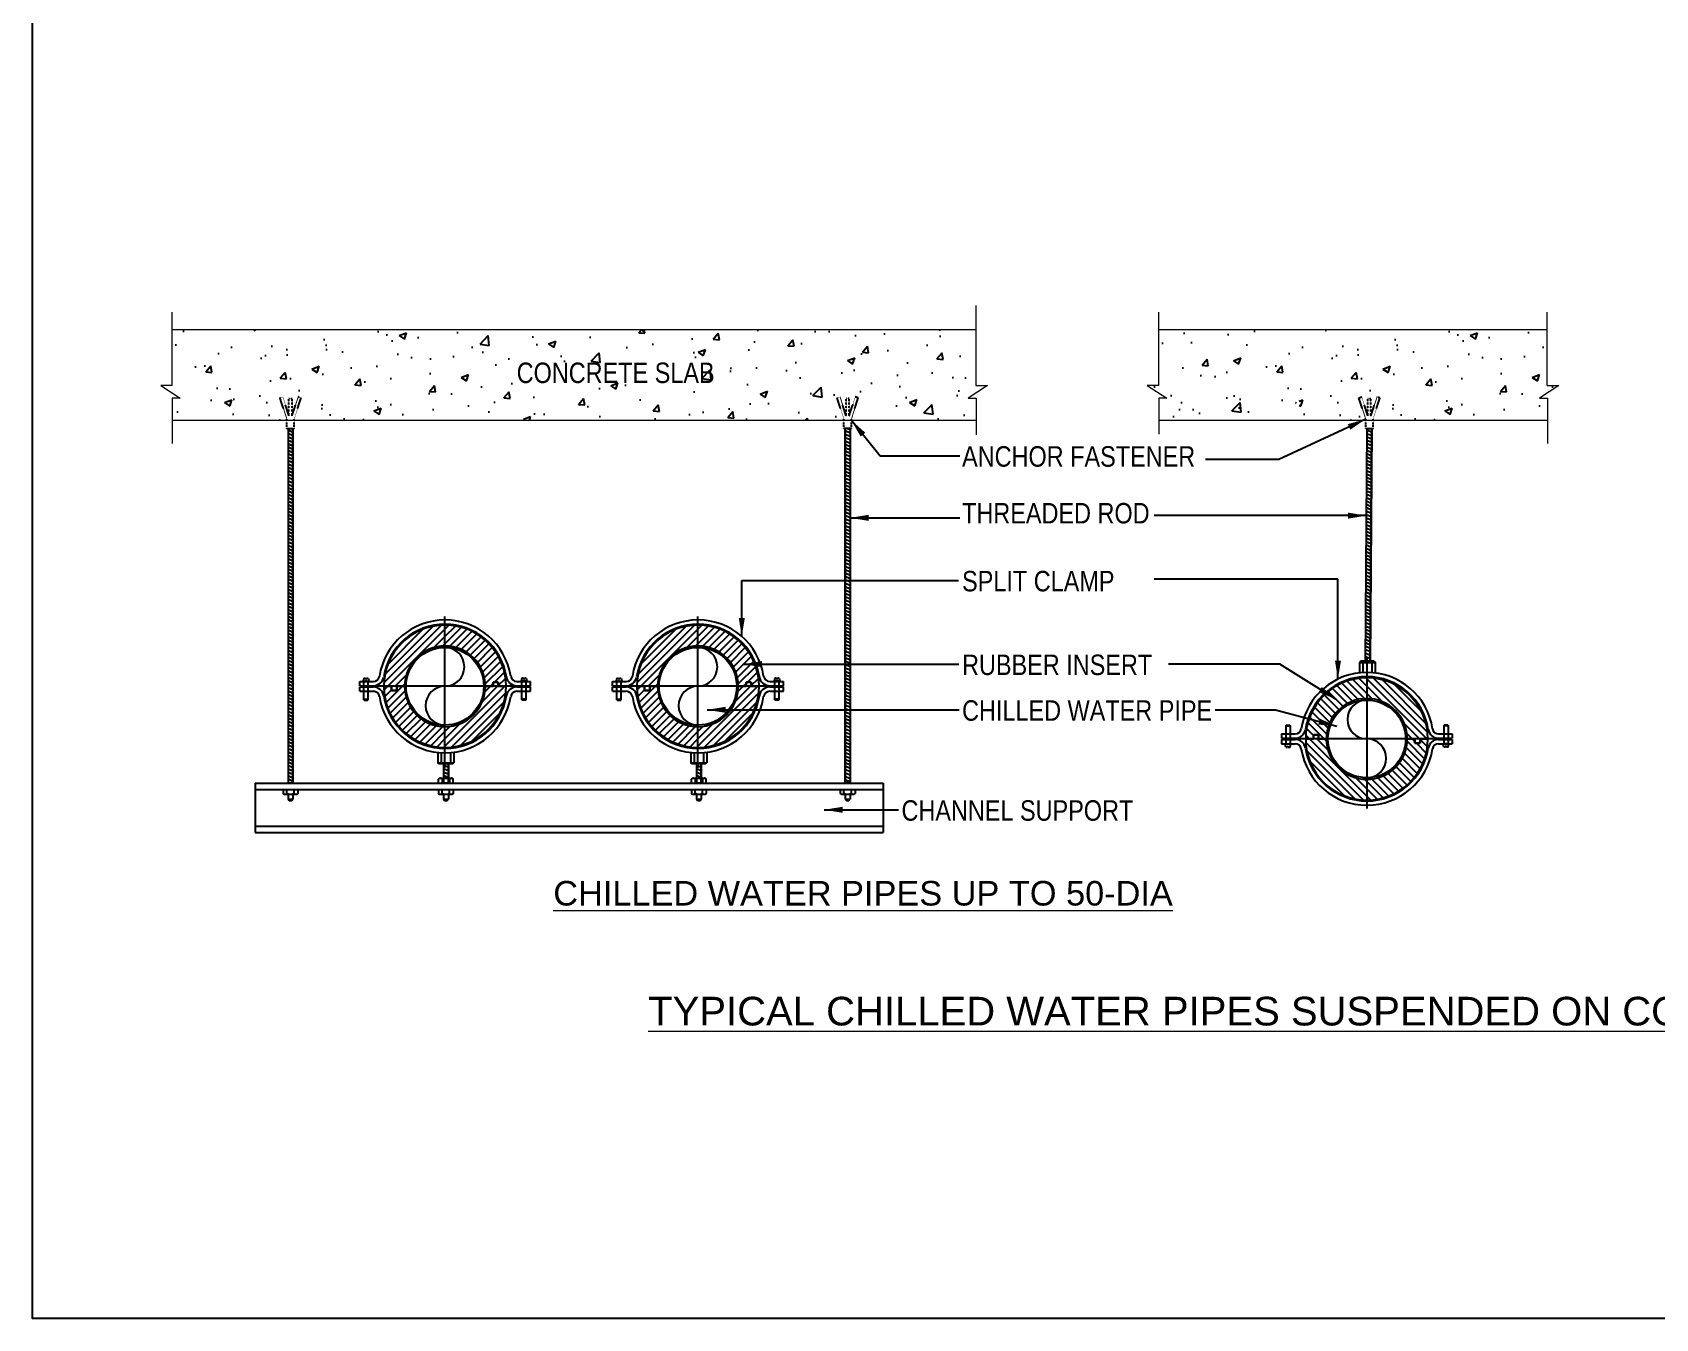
# Model space of a CAD drawing. Header units: millimetres. Extents: x -95178 to 274693, y -2232 to 263302.
# Drawn here: x 37907 to 57734, y -2232 to 13476 of the extents above; entities that cross this region are included whole.
import ezdxf

# ---------------------------------------------------------------- set-up
doc = ezdxf.new("R2010")
doc.units = ezdxf.units.MM
doc.linetypes.add('HIDDEN2', pattern=[0.1875, 0.125, -0.0625])
doc.layers.add('76-10767-XM-MECH-DETAIL$0$PDF_XR-STANDARD DETAILS$0$A-RC', color=40, linetype='Continuous', true_color=0xffbf00)
for name, color, linetype in [('76-10767-XM-MECH-DETAIL$0$PDF_XR-STANDARD DETAILS$0$ARCH', 7, 'Continuous'), ('76-10767-XM-MECH-DETAIL$0$TBK-AS-SHOP$0$25', 7, 'Continuous'), ('DET-CHWF', 211, 'Continuous'), ('DET-SUPP', 65, 'Continuous'), ('INSULATION', 8, 'Continuous'), ('LAYOUT', 15, 'Continuous'), ('pipe', 7, 'Continuous')]:
    doc.layers.add(name, color=color, linetype=linetype)
doc.layers.add('76-10767-XM-MECH-DETAIL$0$TTB TXT', color=7, linetype='Continuous', lineweight=18)
doc.styles.add('76-10767-XM-MECH-DETAIL$0$GHD Standard Arial', font='ARIALN.TTF')
doc.styles.add('76-10767-XM-MECH-DETAIL$0$pamagat', font='arial.ttf', dxfattribs={"height": 5})
doc.styles.add('ROMANS', font='romans.shx', dxfattribs={"width": 0.8})
doc.dimstyles.new('scale-100', dxfattribs={"dimscale": 225, "dimtxt": 1, "dimasz": 1, "dimexe": 1, "dimexo": 0.5, "dimgap": 0.5, "dimtad": 1, "dimtoh": 1, "dimdec": 0, "dimzin": 0, "dimdsep": 46, "dimtxsty": 'ROMANS', "dimcen": 0, "dimclrd": 15, "dimclre": 15, "dimclrt": 7, "dimadec": 0, "dimazin": 0, "dimtfac": 1, "dimtdec": 0, "dimtofl": 0, "dimtmove": 0, "dimatfit": 3, "dimfxl": 1, "dimtolj": 1, "dimtzin": 0, "dimarcsym": 0})

msp = doc.modelspace()

# ---------------------------------------------------------------- hatches: boundary and pattern name
h = msp.add_hatch()
h.set_pattern_fill('AR-CONC', color=256, scale=5)
h.set_pattern_definition([(50, (-2557.6, -7620.9), (910.923, -79.695), [95.25, -1047.75]), (355, (-2557.6, -7620.9), (-176.217, 955.284), [76.2, -838.203]), (100.4514, (-2481.7, -7627.5), (734.706, 875.589), [80.95, -890.451]), (46.1842, (-2557.6, -7366.9), (1355.395, -210.212), [142.875, -1571.625]), (96.6356, (-2444.7, -7384.4), (1187.02, 1237.13), [121.425, -1335.678]), (351.1842, (-2557.6, -7366.9), (1187.02, 1237.13), [114.3, -1257.3]), (21, (-2430.6, -7430.4), (758.072, -511.326), [95.25, -1047.75]), (326, (-2430.6, -7430.4), (309.01, 920.94), [76.2, -838.2]), (71.4514, (-2367.5, -7473), (1067.082, 409.614), [80.95, -890.45]), (37.5, (-2557.63, -7620.9), (15.443, 422.7752), [0, -828.04, 0, -850.9, 0, -841.375]), (7.5, (-2557.63, -7620.9), (334.0983, 500.903), [0, -485.14, 0, -808.99, 0, -320.675]), (327.5, (-2840.84, -7620.9), (677.953, -28.6437), [0, -317.5, 0, -990.6, 0, -1314.45]), (317.5, (-2967.84, -7620.9), (740.646, 127.1325), [0, -412.75, 0, -657.86, 0, -933.45])])
h.paths.add_polyline_path([(49433.745, 8738.862), (49433.745, 9009.535), (49335.787, 9009.535), (49572.948, 9164.206), (49433.745, 9164.206), (49433.745, 9842.799), (39615.097, 9842.799), (39615.097, 9164.206), (39473.316, 9164.206), (39710.477, 9009.535), (39612.519, 9009.535), (39612.519, 8738.862), (41014.525, 8738.862), (41014.525, 8753.089), (40930.753, 9013.113), (40966.446, 9024.612), (41040.775, 8793.9), (41040.775, 9005.784), (41078.275, 9005.784), (41078.275, 8793.9), (41152.604, 9024.612), (41188.297, 9013.113), (41104.525, 8753.089), (41104.525, 8738.862)])
h.paths.add_polyline_path([(43745.915, 9053.782), (46289.4, 9053.782), (46289.4, 9574.246), (43745.915, 9574.246)], flags=24)
h = msp.add_hatch()
h.set_pattern_fill('AR-CONC', color=256, scale=5)
h.set_pattern_definition([(50, (10524.8, -7620.9), (910.923, -79.695), [95.25, -1047.75]), (355, (10524.8, -7620.9), (-176.217, 955.284), [76.2, -838.203]), (100.4514, (10600.7, -7627.5), (734.706, 875.589), [80.95, -890.451]), (46.1842, (10524.8, -7366.9), (1355.395, -210.212), [142.875, -1571.625]), (96.6356, (10637.7, -7384.4), (1187.02, 1237.13), [121.425, -1335.678]), (351.184, (10524.8, -7366.9), (1187.02, 1237.13), [114.3, -1257.3]), (21, (10651.8, -7430.4), (758.072, -511.326), [95.25, -1047.75]), (326, (10651.8, -7430.4), (309.01, 920.94), [76.2, -838.2]), (71.4514, (10715, -7473), (1067.082, 409.614), [80.95, -890.45]), (37.5, (10524.8, -7620.9), (15.443, 422.7752), [0, -828.04, 0, -850.9, 0, -841.375]), (7.5, (10524.8, -7620.9), (334.0983, 500.903), [0, -485.14, 0, -808.99, 0, -320.675]), (327.5, (10241.6, -7620.9), (677.953, -28.6437), [0, -317.5, 0, -990.6, 0, -1314.45]), (317.5, (10114.6, -7620.9), (740.646, 127.1325), [0, -412.75, 0, -657.86, 0, -933.45])])
h.paths.add_polyline_path([(56411.352, 9164.206), (56411.352, 9839.173), (51667.133, 9836.355), (51667.133, 9157.761), (51525.352, 9157.761), (51762.513, 9003.091), (51664.555, 9003.091), (51664.555, 8732.418), (53316.738, 8738.862), (53316.738, 8753.089), (53232.965, 9013.113), (53268.659, 9024.612), (53342.988, 8793.9), (53342.988, 9005.784), (53380.488, 9005.784), (53380.488, 8793.9), (53454.816, 9024.612), (53490.51, 9013.113), (53406.738, 8753.089), (53406.738, 8738.862), (56413.93, 8738.862), (56413.93, 9009.535), (56315.972, 9009.535), (56553.133, 9164.206)])
at = {"layer": 'DET-SUPP'}
h = msp.add_hatch(dxfattribs=at)
h.set_pattern_fill('ANSI31', color=8, scale=300, angle=110, style=0)
h.set_pattern_definition([(155, (23475432.168, 208102186.57), (-15.848184815, -33.986542014), [])])
h.paths.add_polyline_path([(41089.525, 8640.589), (41029.525, 8640.589), (41029.525, 4311.599), (41089.525, 4311.599)])
h = msp.add_hatch(dxfattribs=at)
h.set_pattern_fill('ANSI31', color=8, scale=300, angle=110, style=0)
h.set_pattern_definition([(155, (23473878.89, 208102186.57), (-15.848184815, -33.986542014), [])])
h.paths.add_polyline_path([(47835.047, 8640.589), (47895.047, 8640.589), (47895.047, 4311.599), (47835.047, 4311.599)])
h = msp.add_hatch(dxfattribs=at)
h.set_pattern_fill('ANSI31', color=8, scale=300, angle=110, style=0)
h.set_pattern_definition([(155, (23488610.958, 208102186.57), (-15.848184815, -33.986542014), [])])
h.paths.add_polyline_path([(54268.315, 8640.589), (54208.315, 8640.589), (54187.157, 5800.322), (54247.157, 5800.322)])

# ---------------------------------------------------------------- linework, layer by layer
for p, q in [((54135.417, 5795.612), (54120.393, 5780.588)), ((54120.393, 5653.957), (54120.393, 5780.588)), ((54120.393, 5780.588), (54313.628, 5780.588)), ((54298.604, 5795.612), (54135.417, 5795.612)), ((54160.825, 5653.957), (54160.825, 5780.588)), ((54273.196, 5653.957), (54273.196, 5780.588)), ((54298.604, 5795.612), (54313.628, 5780.588)), ((54313.628, 5653.957), (54313.628, 5780.588)), ((41904.289, 5496.798), (41904.289, 5549.382)), ((41904.289, 5549.382), (42071.074, 5549.382)), ((41904.289, 5496.798), (42071.074, 5496.798)), ((41904.289, 5481.774), (42071.084, 5481.774)), ((41904.289, 5429.19), (41904.289, 5481.774)), ((41904.289, 5429.19), (42071.084, 5429.19)), ((43823.158, 5549.382), (43989.953, 5549.382)), ((43823.158, 5496.798), (43989.953, 5496.798)), ((43823.158, 5481.774), (43989.953, 5481.774)), ((43823.158, 5429.19), (43989.953, 5429.19)), ((43989.953, 5496.798), (43989.953, 5549.382)), ((43989.953, 5429.19), (43989.953, 5481.774)), ((44994.406, 5496.798), (44994.406, 5549.382)), ((44994.406, 5549.382), (45161.19, 5549.382)), ((44994.406, 5496.798), (45161.19, 5496.798)), ((44994.406, 5481.774), (45161.201, 5481.774)), ((44994.406, 5429.19), (44994.406, 5481.774)), ((44994.406, 5429.19), (45161.201, 5429.19)), ((46913.274, 5549.382), (47080.07, 5549.382)), ((46913.274, 5496.798), (47080.07, 5496.798)), ((46913.274, 5481.774), (47080.07, 5481.774)), ((46913.274, 5429.19), (47080.07, 5429.19)), ((47080.07, 5496.798), (47080.07, 5549.382)), ((47080.07, 5429.19), (47080.07, 5481.774)), ((53165.071, 4908.547), (53331.866, 4908.547)), ((53165.071, 4908.547), (53165.071, 4855.964)), ((53165.071, 4855.964), (53331.866, 4855.964)), ((53165.071, 4840.94), (53165.071, 4788.356)), ((53165.071, 4840.94), (53331.855, 4840.94)), ((53165.071, 4788.356), (53331.855, 4788.356)), ((55083.939, 4908.547), (55250.734, 4908.547)), ((55083.939, 4855.964), (55250.734, 4855.964)), ((55083.939, 4840.94), (55250.734, 4840.94)), ((55083.939, 4788.356), (55250.734, 4788.356)), ((55250.734, 4908.547), (55250.734, 4855.964)), ((55250.734, 4840.94), (55250.734, 4788.356)), ((42859.612, 4683.781), (42859.612, 4557.15)), ((42900.044, 4683.781), (42900.044, 4557.15)), ((43012.414, 4683.781), (43012.414, 4557.15)), ((43052.846, 4683.781), (43052.846, 4557.15)), ((45949.729, 4683.781), (45949.729, 4557.15)), ((45990.16, 4683.781), (45990.16, 4557.15)), ((46102.531, 4683.781), (46102.531, 4557.15)), ((46142.963, 4683.781), (46142.963, 4557.15)), ((42874.636, 4542.126), (42859.612, 4557.15)), ((42859.612, 4557.15), (43052.846, 4557.15)), ((42867.384, 4355.573), (42878.634, 4366.823)), ((43037.822, 4542.126), (42874.636, 4542.126)), ((42878.634, 4366.823), (43036.134, 4366.823)), ((42927.384, 4557.15), (42927.384, 4311.599)), ((42927.384, 4557.15), (42927.384, 4311.599)), ((42987.384, 4311.599), (42987.384, 4557.15)), ((43036.134, 4366.823), (43047.384, 4355.573)), ((43037.822, 4542.126), (43052.846, 4557.15)), ((45964.752, 4542.126), (45949.729, 4557.15)), ((45949.729, 4557.15), (46142.963, 4557.15)), ((45957.501, 4355.573), (45968.751, 4366.823)), ((46127.939, 4542.126), (45964.752, 4542.126)), ((45968.751, 4366.823), (46126.251, 4366.823)), ((46017.501, 4557.15), (46017.501, 4311.599)), ((46017.501, 4557.15), (46017.501, 4311.599)), ((46077.501, 4311.599), (46077.501, 4557.15)), ((46126.251, 4366.823), (46137.501, 4355.573)), ((46127.939, 4542.126), (46142.963, 4557.15)), ((40969.525, 4230.977), (40969.525, 4182.227)), ((40969.525, 4182.227), (40980.775, 4170.977)), ((40980.775, 4170.977), (41138.275, 4170.977)), ((41014.525, 4182.806), (41014.525, 4230.977)), ((41029.525, 4170.977), (41029.525, 4110.977)), ((41089.525, 4170.977), (41089.525, 4110.977)), ((41104.525, 4182.806), (41104.525, 4230.977)), ((41138.275, 4170.977), (41149.525, 4182.227)), ((41149.525, 4230.977), (41149.525, 4182.227)), ((42867.384, 4306.823), (42867.384, 4355.573)), ((42867.384, 4230.977), (42867.384, 4182.227)), ((42867.384, 4182.227), (42878.634, 4170.977)), ((42878.634, 4170.977), (43036.134, 4170.977)), ((42912.384, 4354.994), (42912.384, 4306.823)), ((42912.384, 4182.806), (42912.384, 4230.977)), ((42927.384, 4311.599), (42987.384, 4311.599)), ((42927.384, 4170.977), (42927.384, 4110.977)), ((42987.384, 4170.977), (42987.384, 4110.977)), ((43002.384, 4354.994), (43002.384, 4306.823)), ((43002.384, 4182.806), (43002.384, 4230.977)), ((43036.134, 4170.977), (43047.384, 4182.227)), ((43047.384, 4306.823), (43047.384, 4355.573)), ((43047.384, 4230.977), (43047.384, 4182.227)), ((45957.501, 4306.823), (45957.501, 4355.573)), ((45957.501, 4230.977), (45957.501, 4182.227)), ((45957.501, 4182.227), (45968.751, 4170.977)), ((45968.751, 4170.977), (46126.251, 4170.977)), ((46002.501, 4354.994), (46002.501, 4306.823)), ((46002.501, 4182.806), (46002.501, 4230.977)), ((46017.501, 4311.599), (46077.501, 4311.599)), ((46017.501, 4170.977), (46017.501, 4110.977)), ((46077.501, 4170.977), (46077.501, 4110.977)), ((46092.501, 4354.994), (46092.501, 4306.823)), ((46092.501, 4182.806), (46092.501, 4230.977)), ((46126.251, 4170.977), (46137.501, 4182.227)), ((46137.501, 4306.823), (46137.501, 4355.573)), ((46137.501, 4230.977), (46137.501, 4182.227)), ((47775.047, 4230.977), (47775.047, 4182.227)), ((47775.047, 4182.227), (47786.297, 4170.977)), ((47786.297, 4170.977), (47943.797, 4170.977)), ((47820.047, 4182.806), (47820.047, 4230.977)), ((47835.047, 4170.977), (47835.047, 4110.977)), ((47895.047, 4170.977), (47895.047, 4110.977)), ((47910.047, 4182.806), (47910.047, 4230.977)), ((47943.797, 4170.977), (47955.047, 4182.227)), ((47955.047, 4230.977), (47955.047, 4182.227)), ((41029.525, 4110.977), (41044.525, 4095.977)), ((41029.525, 4110.977), (41089.525, 4110.977)), ((41044.525, 4095.977), (41074.525, 4095.977)), ((41074.525, 4095.977), (41089.525, 4110.977)), ((42927.384, 4110.977), (42942.384, 4095.977)), ((42927.384, 4110.977), (42987.384, 4110.977)), ((42942.384, 4095.977), (42972.384, 4095.977)), ((42972.384, 4095.977), (42987.384, 4110.977)), ((46017.501, 4110.977), (46077.501, 4110.977)), ((46017.501, 4110.977), (46032.501, 4095.977)), ((46032.501, 4095.977), (46062.501, 4095.977)), ((46062.501, 4095.977), (46077.501, 4110.977)), ((47835.047, 4110.977), (47850.047, 4095.977)), ((47835.047, 4110.977), (47895.047, 4110.977)), ((47850.047, 4095.977), (47880.047, 4095.977)), ((47880.047, 4095.977), (47895.047, 4110.977))]:
    msp.add_line(p, q)
at = {"color": 7}
for p, q in [((45038.17, 5551.7), (45105.937, 5551.7)), ((45045.762, 5589.554), (45066.795, 5589.554)), ((45066.795, 5579.037), (45077.312, 5579.037)), ((45077.312, 5589.554), (45098.345, 5589.554)), ((47036.306, 5551.7), (46968.539, 5551.7)), ((46997.164, 5589.554), (46976.13, 5589.554)), ((47007.68, 5579.037), (46997.164, 5579.037)), ((47028.714, 5589.554), (47007.68, 5589.554))]:
    msp.add_line(p, q, dxfattribs=at)
msp.add_lwpolyline([(37907.159, 54546.49), (108319.436, 54546.49), (108319.436, -2232.437), (37907.159, -2232.437)], close=True)
for centre, radius, start, end in [((42947.121, 5489.286), 811.291, 8.7742896, 171.1696176), ((42947.121, 5489.286), 758.707, 8.7742896, 171.1696176), ((46037.238, 5489.286), 811.291, 8.7742896, 171.1696176), ((46037.238, 5489.286), 758.707, 8.7742896, 171.1696176), ((42071.074, 5624.501), 75.12, 270, 349.8432242), ((42071.074, 5624.501), 127.703, 270, 349.8432242), ((42034.102, 5631.125), 112.679, 349.8432242, 351.1696176), ((43823.158, 5624.501), 127.703, 188.7742896, 270), ((43823.158, 5624.501), 75.12, 188.7742896, 270), ((45161.19, 5624.501), 75.12, 270, 349.8432242), ((45161.19, 5624.501), 127.703, 270, 349.8432242), ((45124.219, 5631.125), 112.679, 349.8432242, 351.1696176), ((46913.274, 5624.501), 127.703, 188.7742896, 270), ((46913.274, 5624.501), 75.12, 188.7742896, 270), ((54207.903, 4848.452), 811.291, 8.7742896, 171.2257104), ((54207.903, 4848.452), 758.707, 8.7742896, 171.2257104), ((42071.084, 5354.071), 127.703, 8.7742896, 90), ((42071.084, 5354.071), 75.12, 8.7742896, 90), ((42947.121, 5489.286), 811.291, 188.7742896, 351.2257104), ((42947.121, 5489.286), 758.707, 188.7742896, 351.2257104), ((43823.158, 5354.071), 127.703, 90, 171.2257104), ((43823.158, 5354.071), 75.12, 90, 171.2257104), ((45161.201, 5354.071), 127.703, 8.7742896, 90), ((45161.201, 5354.071), 75.12, 8.7742896, 90), ((46037.238, 5489.286), 811.291, 188.7742896, 351.2257104), ((46037.238, 5489.286), 758.707, 188.7742896, 351.2257104), ((46913.274, 5354.071), 127.703, 90, 171.2257104), ((46913.274, 5354.071), 75.12, 90, 171.2257104), ((53331.866, 4983.667), 75.12, 270, 351.2257104), ((53331.866, 4983.667), 127.703, 270, 351.2257104), ((55083.939, 4983.667), 127.703, 188.7742896, 270), ((55083.939, 4983.667), 75.12, 188.7742896, 270), ((53331.855, 4713.237), 127.703, 10.1567758, 90), ((53331.855, 4713.237), 75.12, 10.1567758, 90), ((55083.939, 4713.237), 127.703, 90, 171.2257104), ((55083.939, 4713.237), 75.12, 90, 171.2257104), ((53294.884, 4706.613), 112.679, 8.8303824, 10.1567758), ((54207.903, 4848.452), 811.291, 188.8303824, 351.2257104), ((54207.903, 4848.452), 758.707, 188.8303824, 351.2257104), ((42889.884, 4339.51), 27.313, 34.5354262, 145.4645738), ((42957.384, 4275.314), 91.51, 60.5442238, 119.4557762), ((43024.884, 4339.51), 27.313, 34.5354262, 145.4645738), ((45980.001, 4339.51), 27.313, 34.5354262, 145.4645738), ((46047.501, 4275.314), 91.51, 60.5442238, 119.4557762), ((46115.001, 4339.51), 27.313, 34.5354262, 145.4645738), ((40992.025, 4198.291), 27.313, 214.5354262, 325.4645738), ((41059.525, 4262.487), 91.51, 240.5442238, 299.4557762), ((41127.025, 4198.291), 27.313, 214.5354262, 325.4645738), ((42889.884, 4198.291), 27.313, 214.5354262, 325.4645738), ((42957.384, 4262.487), 91.51, 240.5442238, 299.4557762), ((43024.884, 4198.291), 27.313, 214.5354262, 325.4645738), ((45980.001, 4198.291), 27.313, 214.5354262, 325.4645738), ((46047.501, 4262.487), 91.51, 240.5442238, 299.4557762), ((46115.001, 4198.291), 27.313, 214.5354262, 325.4645738), ((47797.547, 4198.291), 27.313, 214.5354262, 325.4645738), ((47865.047, 4262.487), 91.51, 240.5442238, 299.4557762), ((47932.547, 4198.291), 27.313, 214.5354262, 325.4645738)]:
    msp.add_arc(centre, radius, start, end)
at = {"layer": '76-10767-XM-MECH-DETAIL$0$PDF_XR-STANDARD DETAILS$0$A-RC', "color": 7, "lineweight": 13}
for points in [[(49433.745, 9842.799), (39615.097, 9842.799)], [(56411.352, 9842.799), (51667.133, 9842.799)], [(39612.519, 8738.862), (49433.745, 8738.862)], [(51664.555, 8738.862), (56411.352, 8738.862)]]:
    msp.add_lwpolyline(points, dxfattribs=at)
at = {"layer": '76-10767-XM-MECH-DETAIL$0$PDF_XR-STANDARD DETAILS$0$ARCH', "color": 7, "lineweight": 5}
for points in [[(49433.745, 9164.206), (49433.745, 10142.164)], [(39615.097, 9164.206), (39615.097, 10060.073)], [(51667.133, 9164.206), (51667.133, 10060.073)], [(56411.352, 9164.206), (56411.352, 10060.073)], [(39615.097, 9164.206), (39473.316, 9164.206), (39710.477, 9009.535), (39612.519, 9009.535), (39612.519, 8455.3)], [(49431.167, 9164.206), (49572.948, 9164.206), (49335.787, 9009.535), (49433.745, 9009.535), (49433.745, 8560.164)], [(51667.133, 9164.206), (51525.352, 9164.206), (51762.513, 9009.535), (51664.555, 9009.535), (51664.555, 8570.164)], [(56411.352, 9164.206), (56553.133, 9164.206), (56315.972, 9009.535), (56413.93, 9009.535), (56413.93, 8455.3)]]:
    msp.add_lwpolyline(points, dxfattribs=at)
at = {"layer": 'DET-CHWF', "color": 9}
for p, q in [((42945.921, 4493.042), (42945.921, 6340.937)), ((46036.038, 4493.042), (46036.038, 6340.937)), ((54206.703, 5844.696), (54206.703, 3996.8)), ((43919.191, 5490.398), (42071.296, 5490.398)), ((47009.308, 5490.398), (45161.413, 5490.398)), ((55179.973, 4847.34), (53332.077, 4847.34))]:
    msp.add_line(p, q, dxfattribs=at)
at = {"layer": 'DET-CHWF', "color": 7}
for centre in [(42945.921, 5490.398), (46036.038, 5490.398), (54206.703, 4847.34)]:
    msp.add_circle(centre, 474.609, dxfattribs=at)
at = {"layer": 'DET-SUPP', "color": 8, "linetype": 'Continuous'}
for p, q in [((42987.384, 4497.193), (42927.384, 4525.171)), ((42987.384, 4455.816), (42927.384, 4483.795)), ((42987.384, 4414.44), (42927.384, 4442.418)), ((42987.384, 4373.063), (42927.384, 4401.041)), ((46077.501, 4455.816), (46017.501, 4483.795)), ((46077.501, 4414.44), (46017.501, 4442.418)), ((46077.501, 4373.063), (46017.501, 4401.041))]:
    msp.add_line(p, q, dxfattribs=at)
at = {"layer": 'DET-SUPP', "linetype": 'Continuous'}
for p, q in [((42987.384, 4538.57), (42947.538, 4557.15)), ((46077.501, 4497.193), (46017.501, 4525.171)), ((46077.501, 4538.57), (46037.655, 4557.15))]:
    msp.add_line(p, q, dxfattribs=at)
at = {"layer": 'INSULATION', "color": 7, "linetype": 'HIDDEN2'}
for p, q in [((40930.753, 9013.113), (40966.446, 9024.612)), ((41014.525, 8753.089), (40930.753, 9013.113)), ((41040.775, 8793.9), (40966.446, 9024.612)), ((41040.775, 9005.784), (41078.275, 9005.784)), ((41040.775, 8793.9), (41040.775, 9005.784)), ((41078.275, 8793.9), (41152.604, 9024.612)), ((41078.275, 8793.9), (41078.275, 9005.784)), ((41104.525, 8753.089), (41188.297, 9013.113)), ((41188.297, 9013.113), (41152.604, 9024.612)), ((47736.274, 9013.113), (47771.968, 9024.612)), ((47820.047, 8753.089), (47736.274, 9013.113)), ((47846.297, 8793.9), (47771.968, 9024.612)), ((47883.797, 9005.784), (47846.297, 9005.784)), ((47846.297, 8793.9), (47846.297, 9005.784)), ((47883.797, 8793.9), (47958.125, 9024.612)), ((47883.797, 8793.9), (47883.797, 9005.784)), ((47910.047, 8753.089), (47993.819, 9013.113)), ((47993.819, 9013.113), (47958.125, 9024.612)), ((54109.543, 9013.113), (54145.237, 9024.612)), ((54193.315, 8753.089), (54109.543, 9013.113)), ((54219.565, 8793.9), (54145.237, 9024.612)), ((54219.565, 8793.9), (54219.565, 9005.784)), ((54219.565, 9005.784), (54257.065, 9005.784)), ((54257.065, 8793.9), (54331.394, 9024.612)), ((54257.065, 8793.9), (54257.065, 9005.784)), ((54283.315, 8753.089), (54367.088, 9013.113)), ((54367.088, 9013.113), (54331.394, 9024.612)), ((41014.525, 8678.089), (41014.525, 8753.089)), ((41104.525, 8678.089), (41104.525, 8753.089)), ((47820.047, 8678.089), (47820.047, 8753.089)), ((47910.047, 8678.089), (47910.047, 8753.089)), ((54193.315, 8678.089), (54193.315, 8753.089)), ((54283.315, 8678.089), (54283.315, 8753.089)), ((41014.525, 8640.589), (41014.525, 8678.089)), ((41104.525, 8640.589), (41104.525, 8678.089)), ((47820.047, 8640.589), (47820.047, 8678.089)), ((47910.047, 8640.589), (47910.047, 8678.089)), ((54193.315, 8640.589), (54193.315, 8678.089)), ((54283.315, 8640.589), (54283.315, 8678.089))]:
    msp.add_line(p, q, dxfattribs=at)
at = {"layer": 'INSULATION', "color": 7}
for p, q in [((41014.525, 8640.589), (41104.525, 8640.589)), ((41029.525, 8640.589), (41029.525, 4311.599)), ((41029.525, 8640.589), (41029.525, 4311.599)), ((41089.525, 4311.599), (41089.525, 8640.589)), ((41089.525, 8640.589), (41089.525, 4311.599)), ((47910.047, 8640.589), (47820.047, 8640.589)), ((47835.047, 4311.599), (47835.047, 8640.589)), ((47835.047, 8640.589), (47835.047, 4311.599)), ((47895.047, 8640.589), (47895.047, 4311.599)), ((47895.047, 8640.589), (47895.047, 4311.599)), ((54208.315, 8640.589), (54187.01, 5780.588)), ((54208.315, 8640.589), (54187.01, 5780.588)), ((54193.315, 8640.589), (54283.315, 8640.589)), ((54247.01, 5780.588), (54268.315, 8640.589)), ((54268.315, 8640.589), (54247.01, 5780.588)), ((40625.804, 4305.562), (40625.804, 3705.562)), ((40625.804, 4305.562), (48298.768, 4305.562)), ((40625.804, 4230.562), (48298.768, 4230.562)), ((41029.525, 4311.599), (41089.525, 4311.599)), ((47895.047, 4311.599), (47835.047, 4311.599)), ((47835.047, 4311.599), (47895.047, 4311.599)), ((48298.768, 4305.562), (48298.768, 3705.562)), ((40625.804, 3780.562), (48298.768, 3780.562)), ((40625.804, 3705.562), (48298.768, 3705.562))]:
    msp.add_line(p, q, dxfattribs=at)
at = {"layer": 'INSULATION', "linetype": 'Continuous'}
for p, q in [((42200.415, 5532.939), (42903.38, 6235.904)), ((42213.424, 5635.441), (42800.877, 6222.894)), ((42247.367, 5490.398), (42945.921, 6188.951)), ((42250.258, 5761.768), (42674.551, 6186.061)), ((42945.921, 6188.951), (42992.624, 6235.654)), ((42945.921, 6099.458), (43072.733, 6226.27)), ((42945.921, 6009.965), (43145.819, 6209.863)), ((43005.796, 5980.346), (43213.122, 6187.673)), ((43080.292, 5965.349), (43275.426, 6160.484)), ((45290.532, 5532.939), (45993.497, 6235.904)), ((45303.541, 5635.441), (45890.994, 6222.894)), ((45337.484, 5490.398), (46036.038, 6188.951)), ((45340.375, 5761.768), (45764.668, 6186.061)), ((46036.038, 6188.951), (46082.741, 6235.654)), ((46036.038, 6099.458), (46162.849, 6226.27)), ((46036.038, 6009.965), (46235.935, 6209.863)), ((46095.913, 5980.346), (46303.239, 6187.673)), ((46170.409, 5965.349), (46365.543, 6160.484)), ((42811.916, 5965.453), (42945.921, 6099.458)), ((42919.225, 5983.269), (42945.921, 6009.965)), ((43146.04, 5941.604), (43333.245, 6128.809)), ((43204.666, 5910.737), (43386.915, 6092.986)), ((43257.027, 5873.605), (43436.648, 6053.226)), ((43303.532, 5830.617), (43482.555, 6009.64)), ((43344.271, 5781.863), (43524.662, 5962.253)), ((45902.032, 5965.453), (46036.038, 6099.458)), ((46009.342, 5983.269), (46036.038, 6009.965)), ((46236.157, 5941.604), (46423.362, 6128.809)), ((46294.783, 5910.737), (46477.032, 6092.986)), ((46347.144, 5873.605), (46526.765, 6053.226)), ((46393.649, 5830.617), (46572.672, 6009.64)), ((46434.388, 5781.863), (46614.779, 5962.253)), ((43379.037, 5727.136), (43562.91, 5911.008)), ((43407.27, 5665.875), (43597.152, 5855.757)), ((43427.87, 5596.982), (43627.131, 5796.243)), ((46469.154, 5727.136), (46653.027, 5911.008)), ((46497.386, 5665.875), (46687.269, 5855.757)), ((46517.987, 5596.982), (46717.248, 5796.243)), ((42336.86, 5490.398), (42470.866, 5624.403)), ((43438.723, 5518.342), (43652.45, 5732.069)), ((43550.897, 5541.023), (43672.505, 5662.631)), ((43597.718, 5498.35), (43686.365, 5586.997)), ((45426.977, 5490.398), (45560.983, 5624.403)), ((46528.84, 5518.342), (46742.567, 5732.069)), ((46641.014, 5541.023), (46762.622, 5662.631)), ((46687.835, 5498.35), (46776.482, 5586.997)), ((53965.031, 5553.87), (54178.758, 5340.142)), ((54034.47, 5573.924), (54206.703, 5401.691)), ((54110.103, 5587.784), (54206.703, 5491.184)), ((54193.439, 5593.941), (54206.703, 5580.678)), ((54206.703, 5580.678), (54940.04, 4847.34)), ((54287.162, 5589.711), (54949.074, 4927.8)), ((54396.95, 5569.417), (54928.779, 5037.587)), ((42200.664, 5443.694), (42247.367, 5490.398)), ((42210.049, 5363.586), (42294.124, 5447.661)), ((42226.456, 5290.5), (42426.354, 5490.398)), ((42248.646, 5223.197), (42455.972, 5430.523)), ((42275.835, 5160.892), (42470.969, 5356.027)), ((42426.354, 5490.398), (42453.05, 5517.094)), ((42945.921, 4757.06), (43679.258, 5490.398)), ((43026.38, 4748.026), (43688.292, 5409.938)), ((43402.689, 5303.322), (43589.765, 5490.398)), ((43435.208, 5425.333), (43500.272, 5490.398)), ((43500.272, 5490.398), (43534.437, 5524.562)), ((43679.258, 5490.398), (43692.522, 5503.661)), ((45290.781, 5443.694), (45337.484, 5490.398)), ((45300.166, 5363.586), (45384.241, 5447.661)), ((45316.573, 5290.5), (45516.471, 5490.398)), ((45338.763, 5223.197), (45546.089, 5430.523)), ((45365.952, 5160.892), (45561.086, 5356.027)), ((45516.471, 5490.398), (45543.166, 5517.094)), ((46036.038, 4757.06), (46769.375, 5490.398)), ((46116.497, 4748.026), (46778.409, 5409.938)), ((46492.806, 5303.322), (46679.882, 5490.398)), ((46525.324, 5425.333), (46590.389, 5490.398)), ((46590.389, 5490.398), (46624.553, 5524.562)), ((46769.375, 5490.398), (46782.639, 5503.661)), ((53687.46, 5383.974), (53866.483, 5204.951)), ((53734.847, 5426.081), (53915.238, 5245.69)), ((53786.092, 5464.329), (53969.964, 5280.457)), ((53841.343, 5498.571), (54031.225, 5308.689)), ((53900.857, 5528.55), (54100.119, 5329.289)), ((54206.703, 5491.184), (54393.779, 5304.109)), ((54206.703, 5401.691), (54271.767, 5336.627)), ((54540.623, 5515.237), (54874.599, 5181.261)), ((42307.509, 5103.074), (42494.714, 5290.279)), ((42343.332, 5049.403), (42525.581, 5231.652)), ((42383.093, 4999.67), (42562.714, 5179.292)), ((43136.168, 4768.321), (43667.998, 5300.15)), ((43279.841, 4822.501), (43613.818, 5156.477)), ((45397.626, 5103.074), (45584.831, 5290.279)), ((45433.449, 5049.403), (45615.698, 5231.652)), ((45473.209, 4999.67), (45652.831, 5179.292)), ((46226.285, 4768.321), (46758.115, 5300.15)), ((46369.958, 4822.501), (46703.935, 5156.477)), ((53536.617, 5176.845), (53731.751, 4981.711)), ((53568.291, 5234.664), (53755.496, 5047.459)), ((53604.114, 5288.334), (53786.363, 5106.086)), ((53643.874, 5338.067), (53823.495, 5158.446)), ((42426.679, 4953.763), (42605.702, 5132.787)), ((42474.065, 4911.657), (42654.456, 5092.047)), ((42525.31, 4873.409), (42709.183, 5057.281)), ((42580.562, 4839.167), (42770.444, 5029.049)), ((42640.075, 4809.187), (42839.337, 5008.449)), ((42704.249, 4783.868), (42917.977, 4997.596)), ((42945.921, 4846.553), (43132.997, 5033.629)), ((42945.921, 4936.046), (43010.985, 5001.111)), ((45516.795, 4953.763), (45695.819, 5132.787)), ((45564.182, 4911.657), (45744.573, 5092.047)), ((45615.427, 4873.409), (45799.3, 5057.281)), ((45670.679, 4839.167), (45860.561, 5029.049)), ((45730.192, 4809.187), (45929.454, 5008.449)), ((45794.366, 4783.868), (46008.094, 4997.596)), ((46036.038, 4846.553), (46223.114, 5033.629)), ((46036.038, 4936.046), (46101.102, 5001.111)), ((53470.831, 4974.152), (53554.906, 4890.077)), ((53487.238, 5047.238), (53687.135, 4847.34)), ((53509.428, 5114.541), (53716.754, 4907.215)), ((54663.471, 5034.416), (54850.547, 4847.34)), ((42773.688, 4763.813), (42945.921, 4936.046)), ((42849.321, 4749.954), (42945.921, 4846.553)), ((45863.805, 4763.813), (46036.038, 4936.046)), ((45939.438, 4749.954), (46036.038, 4846.553)), ((53461.197, 4804.799), (54164.162, 4101.834)), ((53461.446, 4894.043), (53508.149, 4847.34)), ((53508.149, 4847.34), (54206.703, 4148.786)), ((53597.642, 4847.34), (53731.648, 4713.335)), ((53687.135, 4847.34), (53713.831, 4820.644)), ((54695.989, 4912.405), (54761.054, 4847.34)), ((54699.505, 4819.396), (54913.232, 4605.669)), ((54761.054, 4847.34), (54795.218, 4813.176)), ((54811.679, 4796.715), (54933.287, 4675.107)), ((54858.499, 4839.388), (54947.147, 4750.74)), ((54940.04, 4847.34), (54953.304, 4834.077)), ((42932.658, 4743.797), (42945.921, 4757.06)), ((46022.774, 4743.797), (46036.038, 4757.06)), ((53474.206, 4702.297), (54061.659, 4114.844)), ((53511.04, 4575.97), (53935.332, 4151.677)), ((54639.819, 4610.602), (54823.692, 4426.729)), ((54668.051, 4671.863), (54857.933, 4481.981)), ((54688.651, 4740.756), (54887.913, 4541.495)), ((54072.697, 4372.285), (54206.703, 4238.28)), ((54341.074, 4372.388), (54536.208, 4177.254)), ((54406.821, 4396.134), (54594.026, 4208.929)), ((54465.448, 4427), (54647.697, 4244.751)), ((54517.809, 4464.133), (54697.43, 4284.512)), ((54564.314, 4507.121), (54743.337, 4328.098)), ((54605.053, 4555.875), (54785.444, 4375.484)), ((54180.007, 4354.469), (54206.703, 4327.773)), ((54206.703, 4327.773), (54406.6, 4127.875)), ((54206.703, 4238.28), (54333.514, 4111.468)), ((54266.577, 4357.391), (54473.904, 4150.065)), ((54206.703, 4148.786), (54253.406, 4102.083))]:
    msp.add_line(p, q, dxfattribs=at)
at = {"layer": 'INSULATION'}
for p, q in [((42987.384, 4557.15), (42987.384, 4311.599)), ((46077.501, 4557.15), (46077.501, 4311.599))]:
    msp.add_line(p, q, dxfattribs=at)
at = {"layer": 'LAYOUT', "color": 7}
for p, q in [((41955.645, 5589.554), (41948.053, 5551.7)), ((41948.053, 5551.7), (42015.82, 5551.7)), ((41955.645, 5589.554), (41976.678, 5589.554)), ((41955.645, 5331.195), (41955.645, 5551.7)), ((41976.678, 5579.037), (41976.678, 5589.554)), ((41976.678, 5579.037), (41987.195, 5579.037)), ((41987.195, 5589.554), (42008.228, 5589.554)), ((41987.195, 5579.037), (41987.195, 5589.554)), ((42008.228, 5589.554), (42015.82, 5551.7)), ((42008.228, 5331.195), (42008.228, 5551.7)), ((43886.013, 5589.554), (43878.422, 5551.7)), ((43946.189, 5551.7), (43878.422, 5551.7)), ((43907.047, 5589.554), (43886.013, 5589.554)), ((43886.013, 5331.195), (43886.013, 5551.7)), ((43907.047, 5579.037), (43907.047, 5589.554)), ((43917.564, 5579.037), (43907.047, 5579.037)), ((43938.597, 5589.554), (43917.564, 5589.554)), ((43917.564, 5579.037), (43917.564, 5589.554)), ((43938.597, 5589.554), (43946.189, 5551.7)), ((43938.597, 5331.195), (43938.597, 5551.7)), ((45045.762, 5589.554), (45038.17, 5551.7)), ((45045.762, 5331.195), (45045.762, 5551.7)), ((45066.795, 5579.037), (45066.795, 5589.554)), ((45077.312, 5579.037), (45077.312, 5589.554)), ((45098.345, 5589.554), (45105.937, 5551.7)), ((45098.345, 5331.195), (45098.345, 5551.7)), ((46976.13, 5589.554), (46968.539, 5551.7)), ((46976.13, 5331.195), (46976.13, 5551.7)), ((46997.164, 5579.037), (46997.164, 5589.554)), ((47007.68, 5579.037), (47007.68, 5589.554)), ((47028.714, 5589.554), (47036.306, 5551.7)), ((47028.714, 5331.195), (47028.714, 5551.7)), ((41959.702, 5321.042), (41955.645, 5331.195)), ((41955.645, 5331.195), (42008.228, 5331.195)), ((41959.702, 5321.042), (42004.171, 5321.042)), ((42004.171, 5321.042), (42008.228, 5331.195)), ((43938.597, 5331.195), (43886.013, 5331.195)), ((43890.071, 5321.042), (43886.013, 5331.195)), ((43934.54, 5321.042), (43890.071, 5321.042)), ((43934.54, 5321.042), (43938.597, 5331.195)), ((45049.819, 5321.042), (45045.762, 5331.195)), ((45045.762, 5331.195), (45098.345, 5331.195)), ((45049.819, 5321.042), (45094.288, 5321.042)), ((45094.288, 5321.042), (45098.345, 5331.195)), ((47028.714, 5331.195), (46976.13, 5331.195)), ((46980.188, 5321.042), (46976.13, 5331.195)), ((47024.657, 5321.042), (46980.188, 5321.042)), ((47024.657, 5321.042), (47028.714, 5331.195)), ((53220.484, 5016.696), (53216.426, 5006.543)), ((53216.426, 5006.543), (53269.01, 5006.543)), ((53216.426, 5006.543), (53216.426, 4786.038)), ((53220.484, 5016.696), (53264.953, 5016.696)), ((53264.953, 5016.696), (53269.01, 5006.543)), ((53269.01, 5006.543), (53269.01, 4786.038)), ((55150.852, 5016.696), (55146.795, 5006.543)), ((55146.795, 5006.543), (55146.795, 4786.038)), ((55199.379, 5006.543), (55146.795, 5006.543)), ((55195.321, 5016.696), (55150.852, 5016.696)), ((55195.321, 5016.696), (55199.379, 5006.543)), ((55199.379, 5006.543), (55199.379, 4786.038)), ((53216.426, 4748.184), (53208.835, 4786.038)), ((53208.835, 4786.038), (53276.602, 4786.038)), ((53237.46, 4758.701), (53237.46, 4748.184)), ((53237.46, 4758.701), (53247.977, 4758.701)), ((53247.977, 4758.701), (53247.977, 4748.184)), ((53269.01, 4748.184), (53276.602, 4786.038)), ((55146.795, 4748.184), (55139.203, 4786.038)), ((55206.97, 4786.038), (55139.203, 4786.038)), ((55178.345, 4758.701), (55167.829, 4758.701)), ((55167.829, 4758.701), (55167.829, 4748.184)), ((55178.345, 4758.701), (55178.345, 4748.184)), ((55199.379, 4748.184), (55206.97, 4786.038)), ((53216.426, 4748.184), (53237.46, 4748.184)), ((53247.977, 4748.184), (53269.01, 4748.184)), ((55167.829, 4748.184), (55146.795, 4748.184)), ((55199.379, 4748.184), (55178.345, 4748.184))]:
    msp.add_line(p, q, dxfattribs=at)
at = {"layer": 'pipe'}
for p, q in [((42294.124, 5490.398), (42199.202, 5490.398)), ((42199.202, 5490.398), (42294.124, 5490.398)), ((42294.124, 5439.773), (42294.124, 5490.398)), ((42294.124, 5490.398), (42294.124, 5439.773)), ((42357.405, 5439.773), (42294.124, 5439.773)), ((42294.124, 5439.773), (42357.405, 5439.773)), ((42452.327, 5490.398), (42357.405, 5490.398)), ((42357.405, 5439.773), (42357.405, 5490.398)), ((42357.405, 5490.398), (42452.327, 5490.398)), ((42357.405, 5490.398), (42357.405, 5439.773)), ((43534.437, 5490.398), (43439.515, 5490.398)), ((43439.515, 5490.398), (43534.437, 5490.398)), ((43534.437, 5490.398), (43534.437, 5541.023)), ((43597.718, 5541.023), (43534.437, 5541.023)), ((43534.437, 5541.023), (43597.718, 5541.023)), ((43534.437, 5541.023), (43534.437, 5490.398)), ((43597.718, 5490.398), (43597.718, 5541.023)), ((43597.718, 5541.023), (43597.718, 5490.398)), ((43692.64, 5490.398), (43597.718, 5490.398)), ((43597.718, 5490.398), (43692.64, 5490.398)), ((45384.241, 5490.398), (45289.319, 5490.398)), ((45289.319, 5490.398), (45384.241, 5490.398)), ((45384.241, 5439.773), (45384.241, 5490.398)), ((45384.241, 5490.398), (45384.241, 5439.773)), ((45447.522, 5439.773), (45384.241, 5439.773)), ((45384.241, 5439.773), (45447.522, 5439.773)), ((45542.444, 5490.398), (45447.522, 5490.398)), ((45447.522, 5439.773), (45447.522, 5490.398)), ((45447.522, 5490.398), (45542.444, 5490.398)), ((45447.522, 5490.398), (45447.522, 5439.773)), ((46624.553, 5490.398), (46529.632, 5490.398)), ((46529.632, 5490.398), (46624.553, 5490.398)), ((46624.553, 5490.398), (46624.553, 5541.023)), ((46687.835, 5541.023), (46624.553, 5541.023)), ((46624.553, 5541.023), (46687.835, 5541.023)), ((46624.553, 5541.023), (46624.553, 5490.398)), ((46687.835, 5490.398), (46687.835, 5541.023)), ((46687.835, 5541.023), (46687.835, 5490.398)), ((46782.757, 5490.398), (46687.835, 5490.398)), ((46687.835, 5490.398), (46782.757, 5490.398)), ((53554.906, 4847.34), (53459.984, 4847.34)), ((53459.984, 4847.34), (53554.906, 4847.34)), ((53554.906, 4897.965), (53554.906, 4847.34)), ((53618.187, 4897.965), (53554.906, 4897.965)), ((53554.906, 4897.965), (53618.187, 4897.965)), ((53554.906, 4847.34), (53554.906, 4897.965)), ((53618.187, 4897.965), (53618.187, 4847.34)), ((53618.187, 4847.34), (53618.187, 4897.965)), ((53713.109, 4847.34), (53618.187, 4847.34)), ((53618.187, 4847.34), (53713.109, 4847.34)), ((54795.218, 4847.34), (54700.296, 4847.34)), ((54700.296, 4847.34), (54795.218, 4847.34)), ((54795.218, 4847.34), (54795.218, 4796.715)), ((54795.218, 4796.715), (54795.218, 4847.34)), ((54858.499, 4796.715), (54795.218, 4796.715)), ((54795.218, 4796.715), (54858.499, 4796.715)), ((54953.421, 4847.34), (54858.499, 4847.34)), ((54858.499, 4847.34), (54858.499, 4796.715)), ((54858.499, 4847.34), (54953.421, 4847.34)), ((54858.499, 4796.715), (54858.499, 4847.34))]:
    msp.add_line(p, q, dxfattribs=at)
for centre, radius, start, end in [((42945.921, 5490.398), 746.719, 0, 180), ((46036.038, 5490.398), 746.719, 0, 180), ((42945.921, 5490.398), 493.594, 0, 180), ((42945.921, 5727.702), 237.305, 270, 90), ((46036.038, 5490.398), 493.594, 0, 180), ((46036.038, 5727.702), 237.305, 270, 90), ((54206.703, 4847.34), 746.719, 0, 180), ((42945.921, 5490.398), 746.719, 180, 0), ((42945.921, 5490.398), 493.594, 180, 0), ((42945.921, 5253.093), 237.305, 90, 270), ((46036.038, 5490.398), 746.719, 180, 0), ((46036.038, 5490.398), 493.594, 180, 0), ((46036.038, 5253.093), 237.305, 90, 270), ((54206.703, 4847.34), 493.594, 0, 180), ((54206.703, 5084.645), 237.305, 90, 270), ((54206.703, 4847.34), 746.719, 180, 360), ((54206.703, 4847.34), 493.594, 180, 360), ((54206.703, 4610.035), 237.305, 270, 90)]:
    msp.add_arc(centre, radius, start, end, dxfattribs=at)

# ---------------------------------------------------------------- texts
at = {"layer": '76-10767-XM-MECH-DETAIL$0$TBK-AS-SHOP$0$25', "color": 7, "insert": (43822.057, 9444.215, 0), "char_height": 250, "width": 2452.2392, "attachment_point": 1, "style": '76-10767-XM-MECH-DETAIL$0$GHD Standard Arial'}
msp.add_mtext('CONCRETE SLAB', dxfattribs=at)
at = {"layer": '76-10767-XM-MECH-DETAIL$0$TBK-AS-SHOP$0$25', "color": 7, "char_height": 250, "attachment_point": 1, "line_spacing_factor": 0.8, "style": '76-10767-XM-MECH-DETAIL$0$GHD Standard Arial'}
for s, insert, width in [('ANCHOR FASTENER', (49262.853, 8422.802), 3195.28736), ('THREADED ROD', (49262.853, 7729.295), 3195.28736), ('SPLIT CLAMP', (49262.853, 6899.801), 2428.54771), ('RUBBER INSERT', (49262.853, 5877.391), 2428.54771), ('CHILLED WATER PIPE', (49262.853, 5319.299), 3316.87027), ('CHANNEL SUPPORT', (48522.853, 4098.215), 3316.87027)]:
    msp.add_mtext(s, dxfattribs=dict(at, insert=insert, width=width))
at = {"layer": '76-10767-XM-MECH-DETAIL$0$TTB TXT', "color": 7, "attachment_point": 1, "style": '76-10767-XM-MECH-DETAIL$0$pamagat'}
for s, insert, char_height, width in [('{\\LCHILLED WATER PIPES UP TO 50-DIA}', (44269.211, 3112.218), 300, 7767.9137), ('{\\LTYPICAL CHILLED WATER PIPES SUSPENDED ON CONCRETE SLAB}', (45428.332, 1697.386), 350, 17325.12751)]:
    msp.add_mtext(s, dxfattribs=dict(at, insert=insert, char_height=char_height, width=width))

# ---------------------------------------------------------------- leaders
at = {"layer": '76-10767-XM-MECH-DETAIL$0$TBK-AS-SHOP$0$25', "color": 7}
for points in [[(47910.047, 8738.862), (48260.656, 8306.227), (49237.368, 8306.227)], [(54193.315, 8753.089), (53133.005, 8259.354), (52235.645, 8259.354)], [(47895.047, 7547.632), (49237.285, 7547.632)], [(54200.374, 7574.56), (51608.406, 7574.56)], [(46571.817, 6099.547), (46571.817, 6783.225), (49218.841, 6783.225)], [(53854.226, 5578.593), (53854.226, 6797.532), (51608.7, 6797.532)], [(46592.328, 5760.816), (49221.62, 5760.816)], [(53829.478, 5331.45), (53143.437, 5758.458), (51782.366, 5758.458)], [(46149.774, 5202.724), (49226.908, 5202.724)], [(53842.366, 5000.164), (53092.366, 5200.164), (52352.366, 5200.164)], [(47579.557, 3981.64), (48486.908, 3981.64)]]:
    msp.add_leader(points, dimstyle='scale-100', override={"dimtad": 0, "dimclrd": 0}, dxfattribs=at)

doc.saveas('drawing.dxf')
